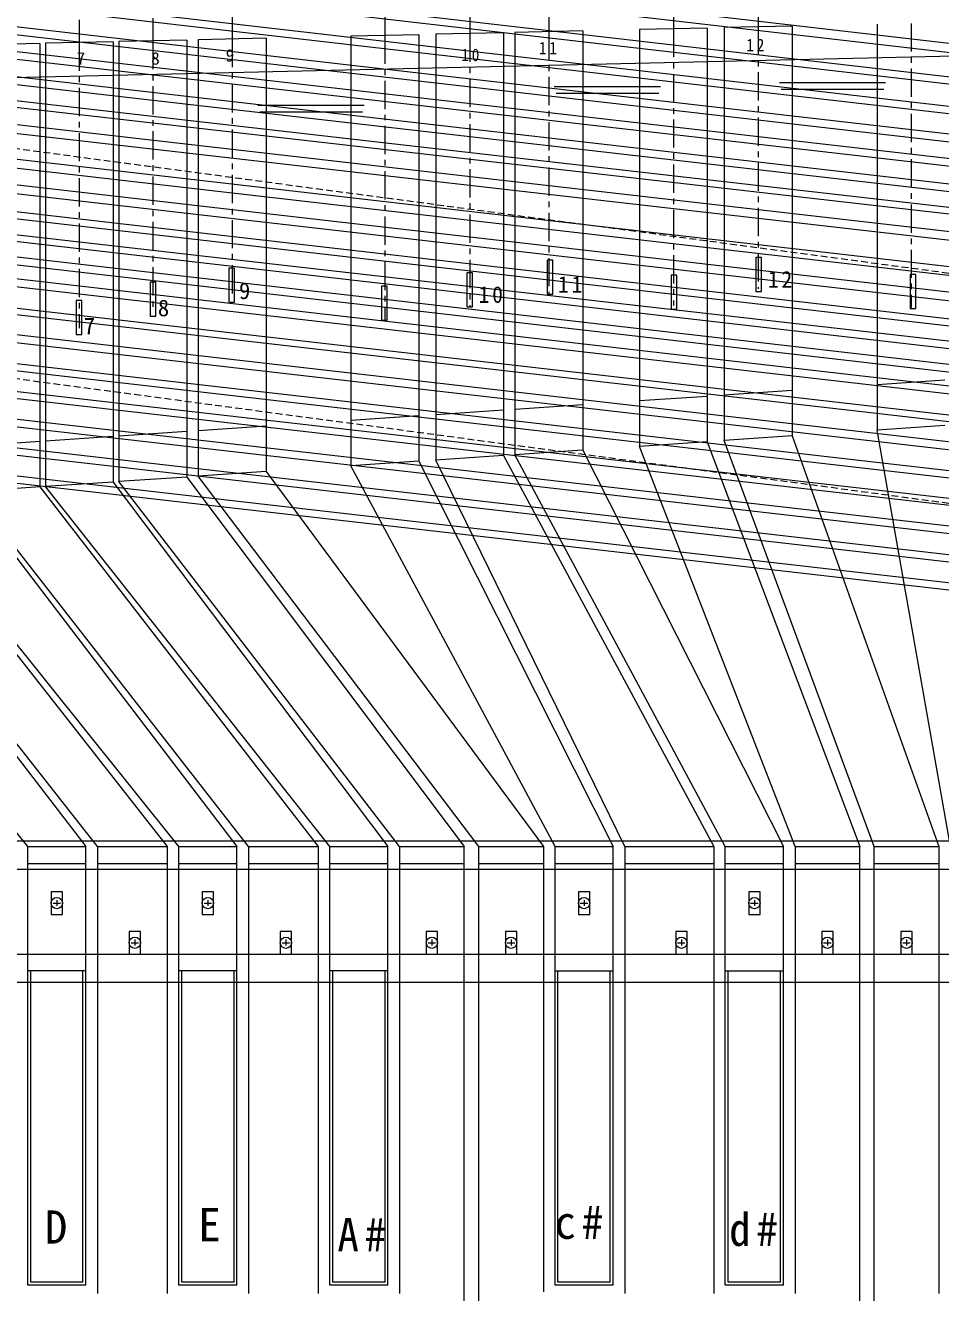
# Model space of a CAD drawing. Units: millimetres, scale not verified. Extents: x -578 to 563, y -303 to 234.
# Drawn here: x -437.1 to -275.4, y -102.6 to 121.4 of the extents above; entities that cross this region are included whole.
import ezdxf
from ezdxf.enums import TextEntityAlignment as Align

# ---------------------------------------------------------------- set-up
doc = ezdxf.new("R2010")
doc.units = ezdxf.units.MM
doc.linetypes.add('CHAIN1', pattern=[8, 5, -1, 1, -1])
doc.linetypes.add('DASHED1', pattern=[1.8, 1.2, -0.6])
for name, color, linetype, lineweight in [('0-0', 7, 'Continuous', 9), ('0-1', 7, 'Continuous', 9), ('0-4', 2, 'Continuous', 9), ('0-7', 2, 'Continuous', 9), ('0-A', 7, 'Continuous', 9), ('0-B', 2, 'Continuous', 9)]:
    doc.layers.add(name, color=color, linetype=linetype, lineweight=lineweight)
doc.styles.add('ＭＳ ゴシック', font='')
doc.styles.get('ＭＳ ゴシック').set_extended_font_data('MS Gothic')

msp = doc.modelspace()

# ---------------------------------------------------------------- linework, layer by layer
at = {"layer": '0-0'}
msp.add_line((146.963, 125.587), (-518.355, 110.274), dxfattribs=at)
at = {"layer": '0-0', "color": 6}
for p, q in [((-343.673, 110.603), (-324.893, 110.603)), ((-303.914, 111.28), (-285.134, 111.28)), ((-303.575, 110.096), (-285.472, 110.096)), ((-343.335, 109.419), (-325.232, 109.419)), ((-396.038, 107.304), (-377.258, 107.304)), ((-395.699, 106.12), (-377.596, 106.12))]:
    msp.add_line(p, q, dxfattribs=at)
at = {"layer": '0-1'}
for p, q in [((-373.624, 123.608), (-373.624, 119.607)), ((-358.628, 123.953), (-358.628, 119.952)), ((-344.631, 124.275), (-344.631, 120.274)), ((-322.637, 124.781), (-322.637, 120.78)), ((-307.641, 125.126), (-307.641, 121.125)), ((-427.609, 122.365), (-427.609, 118.364)), ((-414.613, 122.664), (-414.613, 118.663)), ((-400.616, 122.987), (-400.616, 118.985)), ((-301.641, 121.264), (-313.641, 120.987)), ((-313.641, 120.987), (-313.641, 48.006)), ((-301.641, 121.264), (-301.641, 48.819)), ((-286.648, 121.609), (-286.648, 49.835)), ((-408.613, 118.801), (-420.613, 118.525)), ((-408.613, 118.801), (-408.613, 41.568)), ((-394.616, 119.124), (-406.616, 118.847)), ((-406.616, 118.847), (-406.616, 41.704)), ((-394.616, 119.124), (-394.616, 42.517)), ((-367.624, 119.745), (-379.624, 119.469)), ((-379.624, 119.469), (-379.624, 43.533)), ((-367.624, 119.745), (-367.624, 44.347)), ((-352.628, 120.09), (-364.628, 119.814)), ((-364.628, 119.814), (-364.628, 44.55)), ((-352.628, 120.09), (-352.628, 45.363)), ((-338.631, 120.412), (-350.631, 120.136)), ((-350.631, 120.136), (-350.631, 45.498)), ((-338.631, 120.412), (-338.631, 46.312)), ((-316.637, 120.918), (-328.637, 120.642)), ((-328.637, 120.642), (-328.637, 46.989)), ((-316.637, 120.918), (-316.637, 47.803)), ((-434.606, 118.203), (-446.606, 117.927)), ((-434.606, 118.203), (-434.606, 39.806)), ((-421.609, 118.502), (-433.609, 118.226)), ((-433.609, 118.226), (-433.609, 39.874)), ((-421.609, 118.502), (-421.609, 40.687)), ((-420.613, 118.525), (-420.613, 40.755)), ((-274.648, 58.667), (-286.648, 57.854)), ((-301.641, 56.837), (-313.641, 56.024)), ((-338.631, 54.33), (-350.631, 53.517)), ((-316.637, 55.821), (-328.637, 55.008)), ((-367.624, 52.365), (-379.624, 51.552)), ((-352.628, 53.381), (-364.628, 52.568)), ((-408.613, 49.587), (-420.613, 48.773)), ((-394.616, 50.535), (-406.616, 49.722)), ((-274.648, 50.649), (-286.648, 49.835)), ((-273.669, -23.729), (-286.648, 49.835)), ((-434.606, 47.825), (-446.606, 47.011)), ((-421.609, 48.706), (-433.609, 47.892)), ((-316.637, 47.803), (-328.637, 46.989)), ((-316.637, 47.803), (-289.711, -23.729)), ((-301.641, 48.819), (-313.641, 48.006)), ((-287.153, -23.729), (-313.641, 48.006)), ((-301.641, 48.819), (-275.722, -23.729)), ((-352.628, 45.363), (-364.628, 44.55)), ((-352.628, 45.363), (-315.512, -23.729)), ((-338.631, 46.312), (-350.631, 45.498)), ((-313.46, -23.729), (-350.631, 45.498)), ((-338.631, 46.312), (-303.195, -23.729)), ((-301.142, -23.729), (-328.637, 46.989)), ((-367.624, 44.347), (-379.624, 43.533)), ((-343.543, -23.729), (-379.624, 43.533)), ((-367.624, 44.347), (-333.279, -23.729)), ((-331.226, -23.729), (-364.628, 44.55)), ((-421.609, 40.687), (-433.609, 39.874)), ((-421.609, 40.687), (-373.07, -23.729)), ((-408.613, 41.568), (-420.613, 40.755)), ((-371.017, -23.729), (-420.613, 40.755)), ((-408.613, 41.568), (-359.585, -23.729)), ((-394.616, 42.517), (-406.616, 41.704)), ((-357.028, -23.729), (-406.616, 41.704)), ((-394.616, 42.517), (-345.596, -23.729)), ((-410.022, -23.729), (-459.602, 38.112)), ((-447.602, 38.926), (-399.757, -23.729)), ((-434.606, 39.806), (-446.606, 38.993)), ((-397.705, -23.729), (-446.606, 38.993)), ((-434.606, 39.806), (-385.387, -23.729)), ((-383.334, -23.729), (-433.609, 39.874)), ((-436.71, -23.729), (-485.096, 36.384)), ((-473.296, 37.198), (-426.445, -23.729)), ((-424.392, -23.729), (-472.399, 37.231)), ((-460.599, 38.045), (-412.075, -23.729)), ((-436.71, -101.229), (-436.71, -23.729)), ((-436.71, -23.729), (-426.445, -23.729)), ((-426.445, -101.229), (-426.445, -23.729)), ((-424.392, -23.729), (-424.392, -102.729)), ((-424.392, -23.729), (-412.075, -23.729)), ((-412.075, -23.729), (-412.075, -102.729)), ((-410.022, -101.229), (-410.022, -23.729)), ((-410.022, -23.729), (-399.757, -23.729)), ((-399.757, -101.229), (-399.757, -23.729)), ((-397.705, -23.729), (-397.705, -102.729)), ((-397.705, -23.729), (-385.387, -23.729)), ((-385.387, -23.729), (-385.387, -102.729)), ((-383.334, -101.229), (-383.334, -23.729)), ((-383.334, -23.729), (-373.07, -23.729)), ((-373.07, -101.229), (-373.07, -23.729)), ((-371.017, -23.729), (-371.017, -102.729)), ((-371.017, -23.729), (-359.585, -23.729)), ((-359.585, -137.729), (-359.585, -23.729)), ((-357.028, -137.729), (-357.028, -23.729)), ((-357.028, -23.729), (-345.596, -23.729)), ((-345.596, -23.729), (-345.596, -102.429)), ((-343.543, -101.229), (-343.543, -23.729)), ((-343.543, -23.729), (-333.279, -23.729)), ((-333.279, -101.229), (-333.279, -23.729)), ((-331.226, -23.729), (-331.226, -102.729)), ((-331.226, -23.729), (-315.512, -23.729)), ((-315.512, -23.729), (-315.512, -102.729)), ((-313.46, -101.229), (-313.46, -23.729)), ((-313.46, -23.729), (-303.195, -23.729)), ((-303.195, -101.229), (-303.195, -23.729)), ((-301.142, -23.729), (-301.142, -102.729)), ((-301.142, -23.729), (-289.711, -23.729)), ((-289.711, -137.729), (-289.711, -23.729)), ((-287.153, -137.729), (-287.153, -23.729)), ((-287.153, -23.729), (-275.722, -23.729)), ((-275.722, -23.729), (-275.722, -102.729)), ((-436.71, -26.729), (-426.445, -26.729)), ((-424.392, -26.729), (-412.075, -26.729)), ((-410.022, -26.729), (-399.757, -26.729)), ((-397.705, -26.729), (-385.387, -26.729)), ((-383.334, -26.729), (-373.07, -26.729)), ((-371.017, -26.729), (-359.585, -26.729)), ((-357.028, -26.729), (-345.596, -26.729)), ((-343.543, -26.729), (-333.279, -26.729)), ((-331.226, -26.729), (-315.512, -26.729)), ((-313.46, -26.729), (-303.195, -26.729)), ((-301.142, -26.729), (-289.711, -26.729)), ((-287.153, -26.729), (-275.722, -26.729)), ((-431.576, -33.197), (-431.576, -34.225)), ((-404.888, -33.197), (-404.888, -34.225)), ((-338.409, -33.197), (-338.409, -34.225)), ((-308.326, -33.197), (-308.326, -34.225)), ((-432.244, -33.732), (-430.93, -33.732)), ((-405.556, -33.732), (-404.243, -33.732)), ((-339.078, -33.732), (-337.764, -33.732)), ((-308.994, -33.732), (-307.68, -33.732)), ((-417.791, -40.194), (-417.791, -41.222)), ((-391.103, -40.194), (-391.103, -41.222)), ((-365.301, -40.194), (-365.301, -41.222)), ((-351.312, -40.194), (-351.312, -41.222)), ((-321.228, -40.194), (-321.228, -41.222)), ((-295.426, -40.194), (-295.426, -41.222)), ((-281.437, -40.194), (-281.437, -41.222)), ((-418.459, -40.729), (-417.145, -40.729)), ((-391.771, -40.729), (-390.458, -40.729)), ((-365.969, -40.729), (-364.656, -40.729)), ((-351.981, -40.729), (-350.667, -40.729)), ((-321.897, -40.729), (-320.583, -40.729)), ((-296.095, -40.729), (-294.781, -40.729)), ((-282.106, -40.729), (-280.792, -40.729)), ((-424.392, -42.729), (-412.075, -42.729)), ((-424.392, -42.729), (-412.075, -42.729)), ((-397.705, -42.729), (-385.387, -42.729)), ((-397.705, -42.729), (-385.387, -42.729)), ((-371.017, -42.729), (-359.585, -42.729)), ((-371.017, -42.729), (-359.585, -42.729)), ((-357.028, -42.729), (-345.596, -42.729)), ((-357.028, -42.729), (-345.596, -42.729)), ((-331.226, -42.729), (-315.512, -42.729)), ((-331.226, -42.729), (-315.512, -42.729)), ((-301.142, -42.729), (-289.711, -42.729)), ((-301.142, -42.729), (-289.711, -42.729)), ((-287.153, -42.729), (-275.722, -42.729)), ((-287.153, -42.729), (-275.722, -42.729)), ((-426.445, -45.715), (-436.71, -45.715)), ((-436.196, -100.715), (-436.196, -45.715)), ((-426.958, -100.715), (-426.958, -45.715)), ((-399.757, -45.715), (-410.022, -45.715)), ((-409.509, -100.715), (-409.509, -45.715)), ((-400.271, -100.715), (-400.271, -45.715)), ((-373.07, -45.715), (-383.334, -45.715)), ((-382.821, -100.715), (-382.821, -45.715)), ((-373.583, -100.715), (-373.583, -45.715)), ((-343.543, -45.715), (-333.279, -45.715)), ((-343.03, -100.715), (-343.03, -45.715)), ((-333.792, -100.715), (-333.792, -45.715)), ((-313.46, -45.715), (-303.195, -45.715)), ((-312.946, -100.715), (-312.946, -45.715)), ((-303.708, -100.715), (-303.708, -45.715)), ((-426.958, -100.715), (-436.196, -100.715)), ((-400.271, -100.715), (-409.509, -100.715)), ((-373.583, -100.715), (-382.821, -100.715)), ((-333.792, -100.715), (-343.03, -100.715)), ((-303.708, -100.715), (-312.946, -100.715)), ((-426.445, -101.229), (-436.71, -101.229)), ((-399.757, -101.229), (-410.022, -101.229)), ((-373.07, -101.229), (-383.334, -101.229)), ((-333.279, -101.229), (-343.543, -101.229)), ((-303.195, -101.229), (-313.46, -101.229))]:
    msp.add_line(p, q, dxfattribs=at)
at = {"layer": '0-1', "color": 4, "linetype": 'CHAIN1'}
for p, q in [((-307.641, 121.125), (-307.641, 74.844)), ((-280.648, 121.747), (-280.648, 71.55)), ((-400.616, 118.985), (-400.616, 73.868)), ((-373.624, 119.607), (-373.624, 69.311)), ((-358.628, 119.952), (-358.628, 71.641)), ((-344.631, 120.274), (-344.631, 73.87)), ((-322.637, 120.78), (-322.637, 71.906)), ((-427.609, 118.364), (-427.609, 67.866)), ((-414.613, 118.663), (-414.613, 71.054))]:
    msp.add_line(p, q, dxfattribs=at)
at = {"layer": '0-1'}
for points in [[(-432.576, -35.732), (-430.576, -35.732), (-430.576, -31.732), (-432.576, -31.732)], [(-405.888, -35.732), (-403.888, -35.732), (-403.888, -31.732), (-405.888, -31.732)], [(-339.409, -35.732), (-337.409, -35.732), (-337.409, -31.732), (-339.409, -31.732)], [(-309.326, -35.732), (-307.326, -35.732), (-307.326, -31.732), (-309.326, -31.732)], [(-418.791, -42.729), (-416.791, -42.729), (-416.791, -38.729), (-418.791, -38.729)], [(-392.103, -42.729), (-390.103, -42.729), (-390.103, -38.729), (-392.103, -38.729)], [(-366.301, -42.729), (-364.301, -42.729), (-364.301, -38.729), (-366.301, -38.729)], [(-352.312, -42.729), (-350.312, -42.729), (-350.312, -38.729), (-352.312, -38.729)], [(-322.228, -42.729), (-320.228, -42.729), (-320.228, -38.729), (-322.228, -38.729)], [(-296.426, -42.729), (-294.426, -42.729), (-294.426, -38.729), (-296.426, -38.729)], [(-282.437, -42.729), (-280.437, -42.729), (-280.437, -38.729), (-282.437, -38.729)]]:
    msp.add_lwpolyline(points, close=True, dxfattribs=at)
for centre in [(-431.576, -33.732), (-404.888, -33.732), (-338.409, -33.732), (-308.326, -33.732), (-417.791, -40.729), (-391.103, -40.729), (-365.301, -40.729), (-351.312, -40.729), (-321.228, -40.729), (-295.426, -40.729), (-281.437, -40.729)]:
    msp.add_circle(centre, 1, dxfattribs=at)
at = {"layer": '0-4', "color": 134}
msp.add_line((-537.415, 107.489), (299.777, 11.394), dxfattribs=at)
at = {"layer": '0-4'}
for p, q in [((-529.124, 103.676), (306.195, 7.423)), ((-529.124, 94.717), (323.495, -2.461))]:
    msp.add_line(p, q, dxfattribs=at)
for points in [[(-537.415, 136.208), (260.448, 44.225), (474.791, 56.955)], [(-529.096, 136.539), (259.34, 45.663), (483.983, 59.746)], [(-440.071, 135.843), (252.389, 55.873), (474.97, 69.44)], [(-426.516, 135.983), (251.492, 57.416), (483.862, 71.695)], [(-537.415, 131.158), (264.959, 38.883), (493.011, 50.061)], [(-529.124, 131.642), (263.574, 40.413), (501.711, 52.142)], [(-537.415, 126.761), (269.339, 34.293), (475.119, 45.629)], [(-529.124, 127.192), (267.967, 35.744), (484.312, 47.927)], [(-537.415, 118.162), (280.308, 24.732), (475.415, 34.308)], [(-529.14, 118.414), (278.556, 26.126), (484.511, 36.356)], [(-529.124, 114.261), (285.312, 20.878), (501.771, 29.531)], [(-537.415, 113.595), (287.753, 19.229), (493.011, 26.52)], [(-537.415, 103.008), (308.818, 5.841), (492.847, 13.815)], [(-529.093, 98.881), (315.851, 1.806), (483.927, 11.188)], [(-534.937, 98.261), (318.431, 0.231), (474.791, 8.531)], [(-537.415, 94.548), (325.821, -4.672), (492.58, 1.761)], [(-537.415, 86.544), (342.19, -14.46), (492.737, -9.406)], [(-529.124, 87.005), (339.407, -12.824), (501.791, -7.368)], [(-537.415, 81.573), (352.518, -20.501), (474.866, -13.888)], [(-529.124, 81.799), (349.775, -18.905), (483.859, -11.511)], [(-537.415, 76.661), (362.807, -26.648), (492.891, -21.261)], [(-529.124, 77.132), (360.05, -24.986), (501.869, -18.905)], [(-537.415, 71.687), (373.082, -32.913), (474.827, -26.743)], [(-529.124, 72.019), (370.352, -31.238), (484.134, -23.994)], [(-537.415, 61.745), (392.855, -44.679), (474.984, -39.559)], [(-529.124, 62.143), (390.217, -43.123), (483.802, -36.659)], [(-537.415, 56.763), (403.102, -50.918), (492.698, -47.051)], [(-529.124, 57.078), (400.685, -49.428), (501.83, -44.418)]]:
    msp.add_lwpolyline(points, dxfattribs=at)
at = {"layer": '0-4', "color": 134}
for points in [[(-484.409, 135.384), (256.31, 49.829), (492.969, 62.425)], [(-474.16, 135.49), (255.423, 51.15), (501.711, 64.748)], [(-529.124, 108.158), (297.448, 12.99), (484.148, 23.663)], [(-537.415, 66.728), (382.553, -38.519), (492.696, -34.503)], [(-529.124, 67.051), (379.981, -37.029), (501.714, -32.03)]]:
    msp.add_lwpolyline(points, dxfattribs=at)
at = {"layer": '0-4', "color": 6}
for points in [[(-537.415, 122.273), (274.928, 29.106), (493.011, 38.735)], [(-529.124, 122.694), (273.452, 30.458), (501.547, 41.525)], [(-537.415, 90.453), (334.408, -9.83), (474.944, -2.48)], [(-529.124, 90.895), (331.849, -8.286), (483.841, -0.524)], [(-537.415, 51.774), (413.389, -57.085), (474.905, -52.845)], [(-529.124, 52.161), (411.127, -55.581), (484.076, -49.984)]]:
    msp.add_lwpolyline(points, dxfattribs=at)
at = {"layer": '0-7', "color": 5}
for points in [[(-401.159, 72.451), (-400.159, 72.451), (-400.159, 78.451), (-401.159, 78.451)], [(-344.933, 73.87), (-343.933, 73.87), (-343.933, 79.87), (-344.933, 79.87)], [(-308.056, 74.376), (-307.056, 74.376), (-307.056, 80.376), (-308.056, 80.376)], [(-359.116, 71.641), (-358.116, 71.641), (-358.116, 77.641), (-359.116, 77.641)], [(-323.05, 71.236), (-322.05, 71.236), (-322.05, 77.236), (-323.05, 77.236)], [(-280.804, 71.337), (-279.804, 71.337), (-279.804, 77.337), (-280.804, 77.337)], [(-415.092, 70.004), (-414.092, 70.004), (-414.092, 76.004), (-415.092, 76.004)], [(-374.211, 69.311), (-373.211, 69.311), (-373.211, 75.311), (-374.211, 75.311)], [(-428.157, 66.779), (-427.157, 66.779), (-427.157, 72.779), (-428.157, 72.779)]]:
    msp.add_lwpolyline(points, close=True, dxfattribs=at)
at = {"layer": '0-A', "color": 4, "linetype": 'DASHED1'}
for p, q in [((-514.248, 109.725), (464.415, -21.034)), ((-519.585, 69.782), (464.415, -61.69))]:
    msp.add_line(p, q, dxfattribs=at)
at = {"layer": '0-A'}
for p, q in [((-519.585, -22.729), (170.014, -22.729)), ((-519.585, -27.729), (170.014, -27.729)), ((-474.585, -42.729), (160.415, -42.729)), ((-474.585, -47.729), (160.415, -47.729))]:
    msp.add_line(p, q, dxfattribs=at)

# ---------------------------------------------------------------- texts
at = {"layer": '0-0', "style": 'ＭＳ ゴシック'}
for s, p in [('7', (-428.062, 113.793)), ('8', (-414.895, 113.793)), ('9', (-401.728, 114.327))]:
    msp.add_text(s, height=2.199, dxfattribs=at).set_placement(p, align=Align.BOTTOM_LEFT)
at = {"layer": '0-0', "char_height": 2.199, "attachment_point": 7, "style": 'ＭＳ ゴシック'}
for s, insert in [('\\T1.36;\\W0.9;12', (-309.74, 116.818)), ('\\T1.36;\\W0.9;10', (-360.093, 115.038)), ('\\T1.36;\\W0.9;11', (-346.393, 116.284))]:
    msp.add_mtext(s, dxfattribs=dict(at, insert=insert))
at = {"layer": '0-7', "color": 7, "style": 'ＭＳ ゴシック'}
for s, p in [('9', (-399.387, 72.129)), ('8', (-413.72, 69.106)), ('7', (-426.821, 65.914))]:
    msp.add_text(s, height=2.933, dxfattribs=at).set_placement(p, align=Align.BOTTOM_LEFT)
at = {"layer": '0-7', "color": 7, "char_height": 2.933, "attachment_point": 7, "style": 'ＭＳ ゴシック'}
for s, insert in [('\\T1.27;\\W0.95;11', (-343.007, 74.145)), ('\\T1.27;\\W0.95;12', (-305.942, 75.041)), ('\\T1.27;\\W0.95;10', (-357.06, 72.297))]:
    msp.add_mtext(s, dxfattribs=dict(at, insert=insert))
at = {"layer": '0-B', "style": 'ＭＳ ゴシック'}
for s, p in [('D', (-433.711, -95.675)), ('E', (-406.605, -95.258))]:
    msp.add_text(s, height=5.865, dxfattribs=at).set_placement(p, align=Align.BOTTOM_LEFT)
at = {"layer": '0-B', "char_height": 5.865, "attachment_point": 7, "style": 'ＭＳ ゴシック'}
for s, insert in [('\\T1.27;\\W0.95;c#', (-343.635, -93.173)), ('\\T1.27;\\W0.95;A#', (-382.001, -95.258)), ('\\T1.27;\\W0.95;d#', (-312.776, -94.424))]:
    msp.add_mtext(s, dxfattribs=dict(at, insert=insert))

doc.saveas('drawing.dxf')
